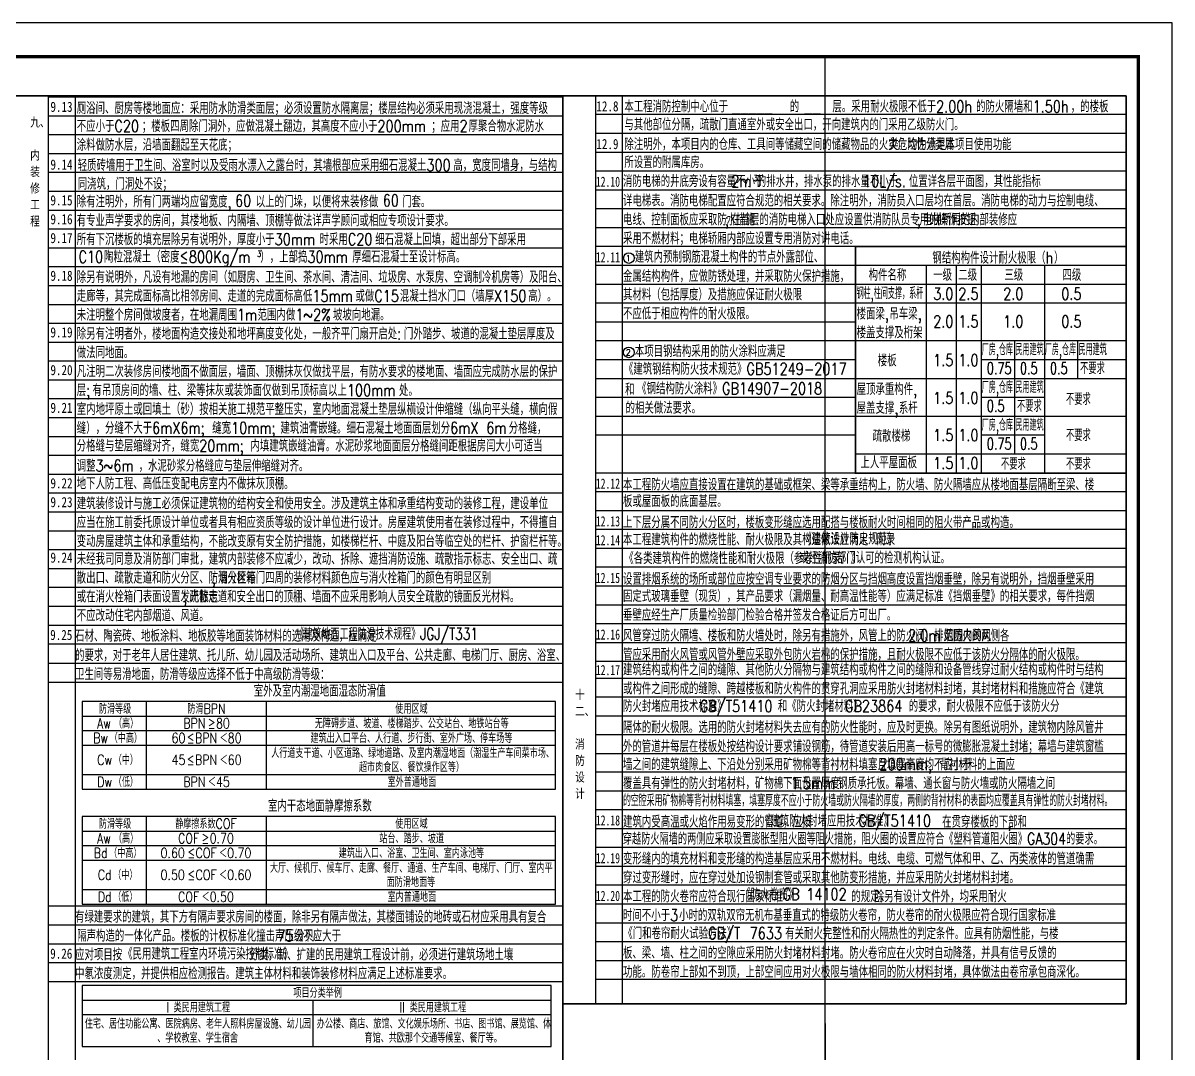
# Model space of a CAD drawing. Extents: x -1041549 to 749950, y -354245 to 17554.
# Drawn here: x -325577 to -291440, y -131137 to -100558 of the extents above; entities that cross this region are included whole.
import ezdxf
from ezdxf.enums import TextEntityAlignment as Align

# ---------------------------------------------------------------- set-up
doc = ezdxf.new("R2010")
doc.units = 0
doc.header["$LTSCALE"] = 1000
doc.header["$MEASUREMENT"] = 0
doc.linetypes.add('CONTINOUS', pattern=[0])
for name, color, linetype in [('14', 1, 'Continuous'), ('PUB_TEXT', 7, 'Continuous'), ('PUB_TITLE', 4, 'Continuous'), ('text', 7, 'Continuous'), ('辅助线', 8, 'CONTINOUS')]:
    doc.layers.add(name, color=color, linetype=linetype)
doc.styles.add('-黑体', font='simhei.ttf', dxfattribs={"width": 0.8})
doc.styles.add('_HZTXT', font='gs_txt.shx', dxfattribs={"width": 0.8, "bigfont": 'HZTXT.shx'})
doc.styles.add('hztxt', font='romand_pkpm', dxfattribs={"bigfont": 'gbcbig'})

# ---------------------------------------------------------------- blocks, each defined once
blk = doc.blocks.new('A$Ce58e362c')
at = {"layer": '14'}
blk.add_line((15730, 44126), (15730, 1076), dxfattribs=at)
blk.add_lwpolyline([(15730, 1076), (15730, 87176)], dxfattribs=at)

msp = doc.modelspace()

# ---------------------------------------------------------------- linework, layer by layer
msp.add_lwpolyline([(-292440.3, -101558.4), (-373040.3, -101558.4), (-373040.3, -158958.4), (-292440.3, -158958.4)], close=True)
at = {"layer": 'PUB_TEXT'}
for centre in [(-307575.8, -107536.6), (-307576.1, -110336.9)]:
    msp.add_circle(centre, 157.5, dxfattribs=at)
at = {"layer": 'PUB_TITLE'}
msp.add_lwpolyline([(-375540.3, -159958.4), (-291440.3, -159958.4), (-291440.3, -100558.4), (-375540.3, -100558.4)], close=True, dxfattribs=at)
msp.add_lwpolyline([(-375540.3, -159958.4), (-291440.3, -159958.4), (-291440.3, -100558.4), (-375540.3, -100558.4)], close=True, dxfattribs=at)
at = {"layer": 'PUB_TITLE', "const_width": 100}
msp.add_lwpolyline([(-373040.3, -158958.4), (-292440.3, -158958.4), (-292440.3, -101558.4), (-373040.3, -101558.4)], close=True, dxfattribs=at)
msp.add_lwpolyline([(-373040.3, -158958.4), (-292440.3, -158958.4), (-292440.3, -101558.4), (-373040.3, -101558.4)], close=True, dxfattribs=at)
at = {"layer": 'text', "color": 4}
for points in [[(-323817.8, -123303.7), (-309751.5, -123303.7), (-309751.5, -120699.4), (-323817.8, -120699.4)], [(-323817.8, -126716.9), (-309751.5, -126716.9), (-309751.5, -124112.7), (-323817.8, -124112.7)], [(-323817.8, -130946.9), (-309882.3, -130946.9), (-309882.3, -129130.2), (-323817.8, -129130.2)]]:
    msp.add_lwpolyline(points, close=True, dxfattribs=at)
for points in [[(-321915.1, -120699.4), (-321915.1, -123303.7)], [(-318353.1, -120699.4), (-318353.1, -123303.7)], [(-323817.8, -121133.5), (-309751.5, -121133.5)], [(-323817.8, -121567.5), (-309751.5, -121567.5)], [(-323817.8, -122001.6), (-309751.5, -122001.6)], [(-323817.8, -122869.7), (-309751.5, -122869.7)], [(-321915.1, -124112.7), (-321915.1, -126716.9)], [(-318353.1, -124112.7), (-318353.1, -126716.9)], [(-323817.8, -124546.7), (-309751.5, -124546.7)], [(-323817.8, -124980.8), (-309751.5, -124980.8)], [(-323817.8, -125414.8), (-309751.5, -125414.8)], [(-323817.8, -126282.9), (-309751.5, -126282.9)], [(-323817.8, -129564.2), (-309882.3, -129564.2)], [(-316964.2, -129564.2), (-316964.2, -130946.9)], [(-323817.8, -129998.3), (-309882.3, -129998.3)]]:
    msp.add_lwpolyline(points, dxfattribs=at)
at = {"layer": '辅助线'}
for p, q in [((-324815.3, -102718.4), (-309540.3, -102718.4)), ((-324815.3, -158958.4), (-324815.3, -102734.8)), ((-324015.3, -158958.4), (-324015.3, -102718.4)), ((-309361.6, -102718.4), (-292801, -102718.4)), ((-292801, -102718.4), (-308561.6, -102718.4)), ((-308561.6, -129679.2), (-308561.6, -102734.8)), ((-307761.6, -129679.2), (-307761.6, -102718.4)), ((-324815.3, -102751.3), (-309540.3, -102751.3)), ((-324815.3, -102751.3), (-309540.3, -102751.3)), ((-324815.3, -103311.3), (-309540.3, -103311.3)), ((-292801, -103278.4), (-308561.6, -103278.4)), ((-324815.3, -103871.3), (-309540.3, -103871.3)), ((-292801, -103838.4), (-308561.6, -103838.4)), ((-324815.3, -104431.3), (-309540.3, -104431.3)), ((-292801, -104398.4), (-308561.6, -104398.4)), ((-324815.3, -104991.3), (-309540.3, -104991.3)), ((-292801, -104958.4), (-308561.6, -104958.4)), ((-324815.3, -105551.3), (-309540.3, -105551.3)), ((-292801, -105518.4), (-308561.6, -105518.4)), ((-324815.3, -106111.3), (-309540.3, -106111.3)), ((-292801, -106078.4), (-308561.6, -106078.4)), ((-324815.3, -106671.3), (-309540.3, -106671.3)), ((-292801, -106638.4), (-308561.6, -106638.4)), ((-324815.3, -107231.3), (-309540.3, -107231.3)), ((-292801, -107198.4), (-308561.6, -107198.4)), ((-324815.3, -107791.3), (-309540.3, -107791.3)), ((-292801, -107758.4), (-308561.6, -107758.4)), ((-324815.3, -108351.3), (-309540.3, -108351.3)), ((-292801, -108318.4), (-308561.6, -108318.4)), ((-292801, -108878.4), (-308561.6, -108878.4)), ((-324815.3, -108911.3), (-309540.3, -108911.3)), ((-324815.3, -109471.3), (-309540.3, -109471.3)), ((-300842, -109438.4), (-308561.6, -109438.4)), ((-324815.3, -110031.3), (-309540.3, -110031.3)), ((-292801, -109998.4), (-308561.6, -109998.4)), ((-324815.3, -110591.3), (-309540.3, -110591.3)), ((-300842, -110558.4), (-308561.6, -110558.4)), ((-292801, -110558.4), (-297106.9, -110558.4)), ((-324815.3, -111151.3), (-309540.3, -111151.3)), ((-292801, -111118.4), (-308561.6, -111118.4)), ((-324815.3, -111711.3), (-309540.3, -111711.3)), ((-300842, -111678.4), (-308561.6, -111678.4)), ((-295232.2, -111678.4), (-297106.9, -111678.4)), ((-324815.3, -112271.3), (-309540.3, -112271.3)), ((-292801, -112238.4), (-308561.6, -112238.4)), ((-324815.3, -112831.3), (-309540.3, -112831.3)), ((-300842, -112798.4), (-308561.6, -112798.4)), ((-295232.2, -112798.4), (-297106.9, -112798.4)), ((-324815.3, -113391.3), (-309540.3, -113391.3)), ((-292801, -113358.4), (-300842, -113358.4)), ((-324815.3, -113951.3), (-309540.3, -113951.3)), ((-292801, -113918.4), (-308561.6, -113918.4)), ((-324815.3, -114511.3), (-309540.3, -114511.3)), ((-292801, -114478.4), (-308561.6, -114478.4)), ((-292801, -115038.4), (-308561.6, -115038.4)), ((-324815.3, -115071.3), (-309540.3, -115071.3)), ((-324815.3, -115631.3), (-309540.3, -115631.3)), ((-292801, -115598.4), (-308561.6, -115598.4)), ((-324815.3, -116191.3), (-309540.3, -116191.3)), ((-292801, -116158.4), (-308561.6, -116158.4)), ((-292801, -116718.4), (-308561.6, -116718.4)), ((-324815.3, -116751.3), (-309540.3, -116751.3)), ((-324815.3, -117311.3), (-309540.3, -117311.3)), ((-292801, -117278.4), (-308561.6, -117278.4)), ((-324815.3, -117871.3), (-309540.3, -117871.3)), ((-292801, -117838.4), (-308561.6, -117838.4)), ((-324815.3, -118431.3), (-309540.3, -118431.3)), ((-292801, -118398.4), (-308561.6, -118398.4)), ((-324815.3, -118991.3), (-309540.3, -118991.3)), ((-292801, -118958.4), (-308561.6, -118958.4)), ((-324815.3, -119567.7), (-309540.3, -119567.7)), ((-292801, -119518.4), (-308561.6, -119518.4)), ((-324815.3, -120127.7), (-309540.3, -120127.7)), ((-292801, -120015.7), (-308561.6, -120015.7)), ((-292801, -120575.7), (-308561.6, -120575.7)), ((-292801, -121135.7), (-308561.6, -121135.7)), ((-292801, -121695.7), (-308561.6, -121695.7)), ((-292801, -122255.7), (-308561.6, -122255.7)), ((-292801, -122799.2), (-308561.6, -122799.2)), ((-292801, -123359.2), (-308561.6, -123359.2)), ((-292801, -123919.2), (-308561.6, -123919.2)), ((-292801, -124479.2), (-308561.6, -124479.2)), ((-292801, -125039.2), (-308561.6, -125039.2)), ((-292801, -125599.2), (-308561.6, -125599.2)), ((-292801, -126159.2), (-308561.6, -126159.2)), ((-324815.3, -126772.7), (-309540.3, -126772.7)), ((-292801, -126719.2), (-308561.6, -126719.2)), ((-292801, -127279.2), (-308561.6, -127279.2)), ((-324815.3, -127332.7), (-309540.3, -127332.7)), ((-324815.3, -127892.7), (-309540.3, -127892.7)), ((-292801, -127839.2), (-308561.6, -127839.2)), ((-324815.3, -128452.7), (-309540.3, -128452.7)), ((-292801, -128399.2), (-308561.6, -128399.2)), ((-324815.3, -129012.7), (-309540.3, -129012.7)), ((-292801, -128959.2), (-308561.6, -128959.2)), ((-308561.6, -129679.2), (-292801, -129679.2))]:
    msp.add_line(p, q, dxfattribs=at)
at = {"layer": '辅助线', "const_width": 50}
for points in [[(-292801, -102718.4), (-373040.3, -102718.4)], [(-309540.3, -102718.4), (-309540.3, -158958.4)], [(-309540.3, -102718.4), (-292801, -102718.4)], [(-292801, -102718.4), (-292801, -129679.2)], [(-292801, -107198.4), (-300842, -107198.4), (-300842, -113918.4), (-292801, -113918.4)], [(-309540.3, -129679.2), (-292801, -129679.2)]]:
    msp.add_lwpolyline(points, dxfattribs=at)
at = {"layer": '辅助线'}
for points in [[(-298747.8, -107758.4), (-298747.8, -113918.4)], [(-297852, -107758.4), (-297852, -113918.4)], [(-297106.9, -107758.4), (-297106.9, -113918.4)], [(-295232.2, -107758.4), (-295232.2, -113918.4)], [(-296124, -109998.4), (-296124, -113358.4)], [(-294249.5, -109998.4), (-294249.5, -111118.4)]]:
    msp.add_lwpolyline(points, dxfattribs=at)

# ---------------------------------------------------------------- block references
at = {"xscale": 0.6666666666666666, "yscale": 0.6666666666666666, "zscale": 0.6666666666666666}
msp.add_blockref('A$Ce58e362c', (-312226.9, -159675.5), dxfattribs=at)

# ---------------------------------------------------------------- texts
at = {"layer": 'PUB_TEXT', "style": 'hztxt'}
for s, height, width, p in [('厕浴间、厨房等楼地面应：采用防水防滑类面层；必须设置防水隔离层；楼层结构必须采用现浇混凝土，强度等级', 350, 0.8, (-323979.7, -103259.3)), ('本工程消防控制中心位于', 350, 0.8, (-307711, -103212.4)), ('的', 350, 0.8, (-302796.7, -103212.4)), ('层。采用耐火极限不低于', 350, 0.8, (-301529, -103212.4)), ('2.00h', 350, 0.8, (-298449, -103212.4)), ('的防火隔墙和', 350, 0.8, (-297262.3, -103212.4)), ('1.50h', 350, 0.8, (-295582.3, -103212.4)), ('，的楼板', 350, 0.8, (-294449, -103212.4)), ('不应小于', 350, 0.8, (-323979.7, -103792.7)), ('；楼板四周除门洞外，应做混凝土翻边，其高度不应小于', 350, 0.8, (-322046.4, -103792.7)), ('；应用', 350, 0.8, (-313446.4, -103792.7)), ('厚聚合物水泥防水', 350, 0.8, (-312339.7, -103792.7)), ('与其他部位分隔，疏散门直通室外或安全出口，开向建筑内的门采用乙级防火门。', 350, 0.8, (-307711, -103746.1)), ('C20', 350, 0.8, (-322859.7, -103792.7)), ('200mm', 350, 0.8, (-315046.4, -103792.7)), ('2', 350, 0.8, (-312606.4, -103792.7)), ('涂料做防水层，沿墙面翻起至天花底；', 350, 0.8, (-323979.7, -104352.7)), ('除注明外，本项目内的仓库、工具间等储藏空间的储藏物品的火灾危险性分类属', 350, 0.8, (-307711, -104332.4)), ('类。均为满足本项目使用功能', 350, 0.8, (-299846.2, -104332.4)), ('轻质砖墙用于卫生间、浴室时以及受雨水漂入之露台时，其墙根部应采用细石混凝土', 350, 0.8, (-323951.7, -104955.4)), ('300', 350, 0.8, (-313591.7, -104955.4)), ('高，宽度同墙身，与结构', 350, 0.8, (-312791.7, -104955.4)), ('所设置的附属库房。', 350, 0.8, (-307711, -104866)), ('同浇筑，门洞处不设；', 350, 0.8, (-323951.7, -105507.5)), ('消防电梯的井底旁设有容量不小于', 350, 0.8, (-307751.1, -105430.3)), ('2m', 350, 0.8, (-304536.2, -105430.3)), ('3', 175, 0.8, (-303869.6, -105255.3)), ('的排水井，排水泵的排水量不小于', 350, 0.8, (-303776.2, -105430.3)), ('10L/s.', 350, 0.8, (-300618.7, -105430.3)), ('位置详各层平面图，其性能指标', 350, 0.8, (-299258.7, -105430.3)), ('除有注明外，所有门两端均应留宽度', 350, 0.8, (-323979.7, -106035.3)), ('以上的门垛，以便将来装修做', 350, 0.8, (-318660.9, -106035.3)), ('门套。', 350, 0.8, (-314315.4, -106035.3)), ('详电梯表。消防电梯配置应符合规范的相关要求。除注明外，消防员入口层均在首层。消防电梯的动力与控制电缆、', 350, 0.8, (-307751.1, -106006.3)), (',', 350, 0.8, (-319499.7, -106035.3)), ('有专业声学要求的房间，其楼地板、内隔墙、顶棚等做法详声学顾问或相应专项设计要求。', 350, 0.8, (-323979.7, -106595.3)), ('电线、控制面板应采取防水措施', 350, 0.8, (-307751.1, -106566.3)), (';', 350, 0.8, (-304726.2, -106566.3)), ('在首层的消防电梯入口处应设置供消防队员专用的操作按钮', 350, 0.8, (-304539.5, -106566.3)), (';', 350, 0.8, (-299028.9, -106566.3)), ('电梯轿厢的内部装修应', 350, 0.8, (-298842.2, -106566.3)), ('所有下沉楼板的填充层除另有说明外，厚度小于', 350, 0.8, (-323979.7, -107155.3)), ('30mm', 350, 0.8, (-318099.7, -107155.3)), ('时采用', 350, 0.8, (-316766.4, -107155.3)), ('C20', 350, 0.8, (-315926.4, -107155.3)), ('细石混凝上回填，超出部分下部采用', 350, 0.8, (-315113.1, -107155.3)), ('采用不燃材料；电梯轿厢内部应设置专用消防对讲电话。', 350, 0.8, (-307751.1, -107126.3)), ('C10', 350, 0.8, (-323927.2, -107674.3)), ('陶粒混凝土（密度≤', 350, 0.8, (-323167.2, -107674.3)), ('800Kg/m', 350, 0.8, (-320647.2, -107674.3)), ('3', 175, 0.8, (-318620.5, -107499.3)), ('），上部捣', 350, 0.8, (-318527.2, -107674.3)), ('30mm', 350, 0.8, (-317127.2, -107674.3)), ('厚细石混凝士至设计标高。', 350, 0.8, (-315793.9, -107674.3)), ('建筑内预制钢筋混凝土构件的节点外露部位、', 350, 0.8, (-307400.8, -107676.6)), ('钢结构构件设计耐火极限（', 350, 0.8, (-298559.1, -107701.8)), ('h', 350, 0.8, (-295199.1, -107701.8)), ('）', 350, 0.8, (-294945.8, -107701.8)), ('金属结构构件，应做防锈处理，并采取防火保护措施，', 350, 0.8, (-307750.8, -108248.2)), ('构件名称', 350, 0.8, (-300453.5, -108213.5)), ('一级', 350, 0.8, (-298534.9, -108213.5)), ('二级', 350, 0.8, (-297789.8, -108213.5)), ('三级', 350, 0.8, (-296420.8, -108213.5)), ('四级', 350, 0.8, (-294695.2, -108213.5)), ('除另有说明外，凡设有地漏的房间（如厨房、卫生间、茶水间、清洁间、垃圾房、水泵房、空调制冷机房等）及阳台、', 350, 0.8, (-323979.7, -108275.3)), ('走廊等，其完成面标高比相邻房间、走道的完成面标高低', 350, 0.8, (-323979.7, -108835.3)), ('15mm', 350, 0.8, (-316979.7, -108835.3)), ('或做', 350, 0.8, (-315699.7, -108835.3)), ('C15', 350, 0.8, (-315139.7, -108835.3)), ('混凝土挡水门口（墙厚', 350, 0.8, (-314379.7, -108835.3)), ('X150', 350, 0.8, (-311579.7, -108835.3)), ('高）。', 350, 0.8, (-310566.4, -108835.3)), ('其材料（包括厚度）及措施应保证耐火极限', 350, 0.8, (-307751.1, -108796.9)), ('钢柱,柱间支撑，系杆', 350, 0.6, (-300810.5, -108752.4)), ('3.0', 350, 0.8, (-298534.9, -108773.5)), ('2.5', 350, 0.8, (-297789.8, -108773.5)), ('2.0', 350, 0.8, (-296455.4, -108773.5)), ('0.5', 350, 0.8, (-294729.8, -108773.5)), ('未注明整个房间做坡度者，在地漏周围', 350, 0.8, (-323979.7, -109395.3)), ('1m', 350, 0.8, (-319219.7, -109395.3)), ('范围内做', 350, 0.8, (-318606.4, -109395.3)), ('1~2%', 350, 0.8, (-317486.4, -109395.3)), ('坡坡向地漏。', 350, 0.8, (-316366.4, -109395.3)), ('不应低于相应构件的耐火极限。', 350, 0.8, (-307751.1, -109356.9)), ('楼面梁', 350, 0.8, (-300810.5, -109362)), ('吊车梁', 350, 0.8, (-299837.2, -109362)), ('除另有注明者外，楼地面构造交接处和地坪高度变化处，一般齐平门扇开启处', 350, 0.8, (-323979.7, -109955.3)), ('门外踏步、坡道的混凝土垫层厚度及', 350, 0.8, (-314259.7, -109955.3)), ('楼盖支撑及桁架', 350, 0.8, (-300810.5, -109922)), (',', 350, 0.8, (-299970.5, -109362)), (',', 350, 0.8, (-298997.2, -109362)), ('2.0', 350, 0.8, (-298534.9, -109594.9)), ('1.5', 350, 0.8, (-297789.8, -109594.9)), ('1.0', 350, 0.8, (-296455.4, -109594.9)), ('0.5', 350, 0.8, (-294729.8, -109594.9)), (':', 350, 0.8, (-314459.7, -109955.3)), ('做法同地面。', 350, 0.8, (-323979.7, -110515.3)), ('本项目钢结构采用的防火涂料应满足', 350, 0.8, (-307401.1, -110476.9)), ('厂房,仓库', 350, 0.6, (-297093.7, -110423.2)), ('民用建筑', 350, 0.6, (-296093, -110423.2)), ('厂房,仓库', 350, 0.6, (-295219.2, -110423.2)), ('民用建筑', 350, 0.6, (-294218.5, -110423.2)), ('楼板', 350, 0.8, (-300182.5, -110752.2)), ('1.5', 350, 0.8, (-298534.9, -110742.1)), ('1.0', 350, 0.8, (-297789.8, -110742.1)), ('不要求', 350, 0.7, (-294171.9, -110983.2)), ('凡注明二次装修房间楼地面不做面层，墙面、顶棚抹灰仅做找平层，有防水要求的楼地面、墙面应完成防水层的保护', 350, 0.8, (-323979.7, -111075.3)), ('0.75', 350, 0.7, (-296940.8, -110983.2)), ('0.5', 350, 0.7, (-295957.8, -110983.2)), ('0.5', 350, 0.7, (-295066.3, -110983.2)), ('层', 350, 0.8, (-323979.7, -111635.3)), ('有吊顶房间的墙、柱、梁等抹灰或装饰面仅做到吊顶标高以上', 350, 0.8, (-323513.1, -111635.3)), ('处。', 350, 0.8, (-314406.4, -111635.3)), ('和', 350, 0.8, (-307690.1, -111609.6)), ('屋顶承重构件', 350, 0.8, (-300810.5, -111602)), ('厂房,仓库', 350, 0.6, (-297093.7, -111543.2)), ('民用建筑', 350, 0.6, (-296093, -111543.2)), (';', 350, 0.8, (-323699.7, -111635.3)), ('100mm', 350, 0.8, (-315953.1, -111635.3)), (',', 350, 0.8, (-299130.5, -111602)), ('1.5', 350, 0.8, (-298534.9, -111864.5)), ('1.0', 350, 0.8, (-297789.8, -111864.5)), ('不要求', 350, 0.7, (-294590.8, -111898)), ('室内地坪原土或回填土（砂）按相关施工规范平整压实，室内地面混凝土垫层纵横设计伸缩缝（纵向平头缝，横向假', 350, 0.8, (-323979.7, -112195.3)), ('的相关做法要求。', 350, 0.8, (-307675.7, -112157.9)), ('屋盖支撑', 350, 0.8, (-300810.5, -112162)), ('系杆', 350, 0.8, (-299557.2, -112162)), ('0.5', 350, 0.7, (-296940.8, -112103.2)), ('不要求', 350, 0.7, (-296046.4, -112103.2)), (',', 350, 0.8, (-299690.5, -112162)), ('厂房,仓库', 350, 0.6, (-297093.7, -112663.2)), ('民用建筑', 350, 0.6, (-296093, -112663.2)), ('缝），分缝不大于', 350, 0.8, (-323979.7, -112755.3)), ('6mX6m;', 350, 0.8, (-321739.7, -112755.3)), ('缝宽', 350, 0.8, (-319953.1, -112755.3)), ('10mm;', 350, 0.8, (-319393.1, -112755.3)), ('建筑油膏嵌缝。细石混凝土地面面层划分', 350, 0.8, (-317926.4, -112755.3)), ('6mX', 350, 0.8, (-312886.4, -112755.3)), ('6m', 350, 0.8, (-311811.9, -112755.3)), ('分格缝，', 350, 0.8, (-311145.3, -112755.3)), ('疏散楼梯', 350, 0.8, (-300335.1, -112992.2)), ('1.5', 350, 0.8, (-298534.9, -112967.2)), ('1.0', 350, 0.8, (-297789.8, -112967.2)), ('不要求', 350, 0.7, (-294590.8, -112970.4)), ('分格缝与垫层缩缝对齐，缝宽', 350, 0.8, (-323979.7, -113282.5)), ('20mm;', 350, 0.8, (-320339.7, -113282.5)), ('内填建筑嵌缝油膏。水泥砂浆地面面层分格缝间距根据房闫大小可适当', 350, 0.8, (-318819.7, -113282.5)), ('0.75', 350, 0.7, (-296940.8, -113223.2)), ('0.5', 350, 0.7, (-295957.8, -113223.2)), ('调整', 350, 0.8, (-323979.7, -113875.3)), ('3~6m', 350, 0.8, (-323419.7, -113875.3)), ('，水泥砂浆分格缝应与垫层伸缩缝对齐。', 350, 0.8, (-322139.7, -113875.3)), ('上人平屋面板', 350, 0.8, (-300697.5, -113780.9)), ('1.5', 350, 0.8, (-298534.9, -113797.7)), ('1.0', 350, 0.8, (-297789.8, -113797.7)), ('不要求', 350, 0.7, (-296520.2, -113819.9)), ('不要求', 350, 0.7, (-294590.8, -113819.9)), ('地下人防工程、高低压变配电房室内不做抹灰顶棚。', 350, 0.8, (-323979.7, -114402.6)), ('本工程防火墙应直接设置在建筑的基础或框架、梁等承重结构上，防火墙、防火隔墙应从楼地面基层隔断至梁、楼', 350, 0.8, (-307751.1, -114436)), ('建筑装修设计与施工必须保证建筑物的结构安全和使用安全。涉及建筑主体和承重结构变动的装修工程，建设单位', 350, 0.8, (-323979.7, -114995.3)), ('板或屋面板的底面基层。', 350, 0.8, (-307751.1, -114930.2)), ('应当在施工前委托原设计单位或者具有相应资质等级的设计单位进行设计。房屋建筑使用者在装修过程中，不得擅自', 350, 0.8, (-323979.7, -115555.3)), ('上下层分属不同防火分区时，楼板变形缝应选用配搭与楼板耐火时间相同的阻火带产品或构造。', 350, 0.8, (-307751.1, -115556)), ('本工程建筑构件的燃烧性能、耐火极限及其构造做法应满足', 350, 0.8, (-307751.1, -116067.2)), ('变动房屋建筑主体和承重结构，不能改变原有安全防护措施，如楼梯栏杆、中庭及阳台等临空处的栏杆、护窗栏杆等。', 350, 0.8, (-323979.7, -116115.3)), ('未经我司同意及消防部门审批，建筑内部装修不应减少，改动、拆除、遮挡消防设施、疏散指示标志、安全出口、疏', 350, 0.8, (-323979.7, -116642.5)), ('或经消防部门认可的检测机构认证。', 350, 0.8, (-302517.5, -116607.5)), ('散出口、疏散走道和防火分区、防烟分区等', 350, 0.8, (-323979.7, -117202.5)), (';', 350, 0.8, (-319971.1, -117202.5)), ('消火栓箱门四周的装修材料颜色应与消火栓箱门的颜色有明显区别', 350, 0.8, (-319784.4, -117202.5)), ('设置排烟系统的场所或部位应按空调专业要求的防烟分区与挡烟高度设置挡烟垂壁，除另有说明外，挡烟垂壁采用', 350, 0.8, (-307751.1, -117237.4)), ('或在消火栓箱门表面设置发光标志', 350, 0.8, (-323979.7, -117762.5)), ('疏散走道和安全出口的顶棚、墙面不应采用影响人员安全疏散的镜面反光材料。', 350, 0.8, (-320630.2, -117762.5)), ('固定式玻璃垂壁（现货），其产品要求（漏烟量、耐高温性能等）应满足标准《挡烟垂壁》的相关要求，每件挡烟', 350, 0.8, (-307751.1, -117747.2)), (';', 350, 0.8, (-320816.9, -117762.5)), ('不应改动住宅内部烟道、风道。', 350, 0.8, (-323979.7, -118322.5)), ('垂壁应经生产厂质量检验部门检验合格并签发合格证后方可出厂。', 350, 0.8, (-307751.1, -118307.2)), ('石材、陶瓷砖、地板涂料、地板胶等地面装饰材料的选用及构造，应满足', 350, 0.8, (-324029.9, -118927.1)), ('风管穿过防火隔墙、楼板和防火墙处时，除另有措施外，风管上的防火阀、排烟防火阀两侧各', 350, 0.8, (-307751.1, -118917.4)), ('2.0m', 350, 0.8, (-299278.7, -118917.4)), ('范围内的风', 350, 0.8, (-298212.1, -118917.4)), ('的要求，对于老年人居住建筑、托儿所、幼儿园及活动场所、建筑出入口及平台、公共走廊、电梯门厅、厨房、浴室、', 350, 0.8, (-324029.9, -119503.5)), ('管应采用耐火风管或风管外壁应采取外包防火岩棉的保护措施，且耐火极限不应低于该防火分隔体的耐火极限。', 350, 0.8, (-307751.1, -119477.4)), ('卫生间等易滑地面，防滑等级应选择不低于中高级防滑等级：', 350, 0.8, (-324029.9, -120063.5)), ('建筑结构或构件之间的缝隙、其他防火分隔物与建筑结构或构件之间的缝隙和设备管线穿过耐火结构或构件时与结构', 350, 0.8, (-307751.1, -119930)), ('或构件之间形成的缝隙、跨越楼板和防火构件的贯穿孔洞应采用肪火封堵材料封堵，其封堵材料和措施应符合《建筑', 350, 0.8, (-307751.1, -120490)), ('防火封堵应用技术标准》', 350, 0.8, (-307751.1, -121011.3)), ('GB/T51410', 350, 0.8, (-305470.5, -121011.3)), ('和《防火封堵材料》', 350, 0.8, (-303150.5, -121011.3)), ('GB23864', 350, 0.8, (-301156.3, -121011.3)), ('的要求，耐火极限不应低于该防火分', 350, 0.8, (-299262.9, -121011.3)), ('隔体的耐火极限。选用的防火封堵材料失去应有的防火性能时，应及时更换。除另有图纸说明外，建筑物内除风管井', 350, 0.8, (-307751.1, -121638.2)), ('外的管道井每层在楼板处按结构设计要求铺设钢筋，待管道安装后用高一标号的微膨胀混凝土封堵；幕墙与建筑窗槛', 350, 0.8, (-307751.1, -122206.2)), ('墙之间的建筑缝隙上、下沿处分别采用矿物棉等背衬材料填塞且填塞高度均不应小于', 350, 0.8, (-307751.1, -122741.8)), ('200mm;', 350, 0.8, (-300133.7, -122741.8)), ('背衬材料的上面应', 350, 0.8, (-298347, -122741.8)), ('覆盖具有弹性的防火封堵材料，矿物棉下面设置厚度', 350, 0.8, (-307751.1, -123301.8)), ('1.5mm', 350, 0.8, (-302768.6, -123301.8)), ('钢质承托板。幕墙、通长窗与防火墙或防火隔墙之间', 350, 0.8, (-301355.2, -123301.8)), ('的空腔采用矿物棉等背衬材料填塞，填塞厚度不应小于防火墙或防火隔墙的厚度，两侧的背衬材料的表面均应覆盖具有弹性的防火封堵材料。', 350, 0.67, (-307751.1, -123812.2)), ('建筑内受高温或火焰作用易变形的管道，应按', 350, 0.8, (-307751.1, -124445.5)), ('在贯穿楼板的下部和', 350, 0.8, (-298268.7, -124445.5)), ('穿越防火隔墙的两侧应采取设置膨胀型阻火圈等阻火措施，阻火圈的设置应符合《塑料管道阻火圈》GA304的要求。', 350, 0.78, (-307759.1, -124949.7)), (',', 350, 0.8, (-296330, -124445.5)), ('变形缝内的填充材料和变形缝的构造基层应采用不燃材料。电线、电缆、可燃气体和甲、乙、丙类液体的管道确需', 350, 0.8, (-307751.1, -125540.6)), ('穿过变形缝时，应在穿过处加设钢制套管或采取其他防变形措施，并应采用防火封堵材料封堵。', 350, 0.8, (-307751.1, -126100.6)), ('穿过变形缝时，应在穿过处加设钢制套管或采取其他防变形措施，并应采用防火封堵材料封堵。', 350, 0.8, (-307751.1, -126100.6)), ('本工程的防火卷帘应符合现行国家标准', 350, 0.8, (-307751.1, -126660.6)), ('的规定，', 350, 0.8, (-300967.3, -126660.6)), ('除另有设计文件外，均采用耐火', 350, 0.8, (-300273, -126660.6)), ('有绿建要求的建筑，其下方有隔声要求房间的楼面，除非另有隔声做法，其楼面铺设的地砖或石材应采用具有复合', 350, 0.8, (-324029.9, -127268.6)), ('时间不小于', 350, 0.8, (-307751.1, -127220.6)), ('3', 350, 0.8, (-306351.1, -127220.6)), ('小时的双轨双帘无机布基垂直式的特级防火卷帘，防火卷帘的耐火极限应符合现行国家标准', 350, 0.8, (-306084.4, -127220.6)), ('隔声构造的一体化产品。楼板的计权标准化撞击声压级不应大于', 350, 0.8, (-323968, -127828.6)), ('75', 350, 0.8, (-318023.8, -127828.6)), ('分贝。', 350, 0.8, (-317490.4, -127828.6)), ('有关耐火完整性和耐火隔热性的判定条件。应具有防烟性能，与楼', 350, 0.8, (-302933.3, -127760.2)), ('应对项目按', 350, 0.8, (-324029.9, -128388.6)), ('分类，新、扩建的民用建筑工程设计前，必须进行建筑场地土壤', 350, 0.8, (-318849.9, -128388.6)), ('板、梁、墙、柱之间的空隙应采用防火封堵材料封堵。防火卷帘应在火灾时自动降落，并具有信号反馈的', 350, 0.8, (-307751.1, -128340.6)), ('中氡浓度测定，并提供相应检测报告。建筑主体材料和装饰装修材料应满足上述标准要求。', 350, 0.8, (-324029.9, -128948.6)), ('功能。防卷帘上部如不到顶，上部空间应用对火极限与墙体相同的防火材料封堵，具体做法由卷帘承包商深化。', 350, 0.8, (-307751.1, -128900.6))]:
    msp.add_text(s, height=height, dxfattribs=dict(at, width=width)).set_placement(p)
for s, width, p, p2 in [('1', 3.36, (-307664.9, -107625.7), (-307522.4, -107625.7)), ('2', 1.2, (-307665.2, -110426), (-307522.6, -110426))]:
    msp.add_text(s, height=178.2, dxfattribs=dict(at, width=width)).set_placement(p, p2, align=Align.FIT)
at = {"layer": 'PUB_TEXT', "color": 4, "style": 'hztxt', "width": 0.8}
msp.add_text('附录', height=350, dxfattribs=at).set_placement((-300221.3, -116067.2))
at = {"layer": 'text', "style": '-黑体'}
for s, height, width, p in [('9.13', 301.69, 0.8, (-324760.7, -103196.6)), ('12.8', 301.69, 0.8, (-308542.3, -103182.1)), ('九、', 262.87, 0.8, (-325362.5, -103634.2)), ('12.9', 301.69, 0.8, (-308542.3, -104302.1)), ('内', 262.9, 0.8, (-325362.5, -104614.2)), ('9.14', 301.69, 0.8, (-324760.7, -104911.7)), ('装', 262.9, 0.8, (-325362.5, -105104.2)), ('12.10', 301.69, 0.7, (-308557.3, -105422.1)), ('修', 262.9, 0.8, (-325362.5, -105594.2)), ('9.15', 301.69, 0.8, (-324760.7, -105972.6)), ('工', 262.9, 0.8, (-325362.5, -106084.2)), ('程', 262.9, 0.8, (-325362.5, -106574.2)), ('9.16', 301.69, 0.8, (-324760.7, -106532.6)), ('9.17', 301.69, 0.8, (-324760.7, -107092.6)), ('12.11', 301.69, 0.7, (-308557.3, -107662.1)), ('9.18', 301.69, 0.8, (-324760.7, -108212.6)), ('9.19', 301.69, 0.8, (-324760.7, -109892.6)), ('9.20', 301.69, 0.8, (-324760.7, -111012.6)), ('9.21', 301.69, 0.8, (-324760.7, -112132.6)), ('9.22', 301.69, 0.8, (-324760.7, -114372.6)), ('12.12', 301.69, 0.7, (-308557.3, -114382.1)), ('9.23', 301.69, 0.8, (-324760.7, -114932.6)), ('12.13', 301.69, 0.7, (-308557.3, -115502.1)), ('12.14', 301.69, 0.7, (-308557.3, -116062.1)), ('9.24', 301.69, 0.8, (-324760.7, -116579.8)), ('12.15', 301.69, 0.7, (-308557.3, -117182.1)), ('9.25', 301.69, 0.8, (-324767.7, -118875.6)), ('12.16', 301.69, 0.7, (-308557.3, -118862.1)), ('12.17', 301.69, 0.7, (-308557.3, -119919.4)), ('十', 262.9, 0.8, (-309174.1, -120627.8)), ('二、', 262.87, 0.8, (-309174.1, -121117.8)), ('消', 262.9, 0.8, (-309174.1, -122097.8)), ('防', 262.9, 0.8, (-309174.1, -122587.8)), ('设', 262.9, 0.8, (-309174.1, -123077.8)), ('计', 262.9, 0.8, (-309174.1, -123567.8)), ('12.18', 301.69, 0.7, (-308557.3, -124382.9)), ('12.19', 301.69, 0.7, (-308557.3, -125502.9)), ('12.20', 301.69, 0.7, (-308557.3, -126622.9)), ('9.26', 301.69, 0.8, (-324767.7, -128337.1))]:
    msp.add_text(s, height=height, dxfattribs=dict(at, width=width)).set_placement(p)
at = {"layer": 'text', "color": 6, "style": '_HZTXT', "width": 0.8}
for s, p in [('_____', (-304508.9, -103162.4)), ('__', (-302359.4, -103162.4))]:
    msp.add_text(s, height=400, dxfattribs=at).set_placement(p)
at = {"layer": 'text', "color": 4, "style": 'hztxt'}
for s, height, width, p in [('60', 350, 0.8, (-319275, -106011.1)), ('60', 350, 0.8, (-314889.3, -106000.6)), ('《建筑钢结构防火技术规范》', 350, 0.8, (-307724.1, -111002.1)), ('GB51249-2017', 350, 0.8, (-304084.1, -111002.1)), ('《钢结构防火涂料》', 350, 0.8, (-307330.1, -111583.2)), ('GB14907-2018', 350, 0.8, (-304810.1, -111583.2)), ('《建筑设计防火规范》', 350, 0.8, (-302422.1, -116043.2)), ('《各类建筑构件的燃烧性能和耐火极限（参考性附录）》', 350, 0.8, (-307713, -116621.3)), ('《建筑地面工程防滑技术规程》JGJ/T331', 350, 0.76, (-317500.6, -118868.3)), ('室外及室内潮湿地面湿态防滑值', 350, 0.8, (-318719.3, -120559.4)), ('防滑等级', 300, 0.8, (-323320, -121066.5)), ('防滑', 300, 0.8, (-320694.1, -121066.5)), ('BPN', 300, 0.8, (-320214.1, -121066.5)), ('使用区域', 300, 0.8, (-314515.3, -121066.5)), ('（高）', 300, 0.8, (-322873.9, -121500.5)), ('无障碍步道、坡道、楼梯踏步、公交站台、地铁站台等', 300, 0.8, (-316907.7, -121500.5)), ('Aw', 300, 0.8, (-323376.8, -121500.5)), ('BPN', 300, 0.8, (-320814.1, -121500.5)), ('≥', 300, 0.8, (-320082.7, -121500.5)), ('80', 300, 0.8, (-319842.7, -121500.5)), ('Bw', 300, 0.8, (-323491.1, -121934.5)), ('（中高）', 300, 0.8, (-322999.7, -121934.5)), ('60', 300, 0.8, (-321162.7, -121934.5)), ('≤', 300, 0.8, (-320705.6, -121934.5)), ('BPN', 300, 0.8, (-320465.6, -121934.5)), ('＜', 300, 0.8, (-319734.1, -121934.5)), ('80', 300, 0.8, (-319494.1, -121934.5)), ('建筑出入口平台、人行道、步行街、室外广场、停车场等', 300, 0.8, (-317035.3, -121934.5)), ('人行道支干道、小区道路、绿地道路、及室内潮湿地面（潮湿生产车间菜市场、', 300, 0.8, (-318202.7, -122375.6)), ('Cw', 300, 0.8, (-323371.1, -122585.6)), ('（中）', 300, 0.8, (-322879.7, -122585.6)), ('45', 300, 0.8, (-321162.7, -122585.6)), ('≤', 300, 0.8, (-320705.6, -122585.6)), ('BPN', 300, 0.8, (-320465.6, -122585.6)), ('＜', 300, 0.8, (-319734.1, -122585.6)), ('60', 300, 0.8, (-319494.1, -122585.6)), ('超市肉食区、餐饮操作区等）', 300, 0.8, (-315593.9, -122795.6)), ('Dw', 300, 0.8, (-323371.1, -123236.7)), ('（低）', 300, 0.8, (-322879.7, -123236.7)), ('BPN', 300, 0.8, (-320814.1, -123236.7)), ('＜', 300, 0.8, (-320082.7, -123236.7)), ('45', 300, 0.8, (-319842.7, -123236.7)), ('室外普通地面', 300, 0.8, (-314743.9, -123236.7)), ('室内干态地面静摩擦系数', 350, 0.8, (-318297.1, -123972.7)), ('防滑等级', 300, 0.8, (-323320, -124479.7)), ('静摩擦系数', 300, 0.8, (-321054.1, -124479.7)), ('COF', 300, 0.8, (-319854.1, -124479.7)), ('使用区域', 300, 0.8, (-314515.3, -124479.7)), ('《建筑防火封堵应用技术标准》', 350, 0.8, (-303651.7, -124417.6)), ('GB/T51410', 350, 0.8, (-300759.7, -124417.6)), ('（高）', 300, 0.8, (-322873.9, -124913.7)), ('站台、踏步、坡道', 300, 0.8, (-314989.6, -124913.7)), ('Aw', 300, 0.8, (-323376.8, -124913.7)), ('COF', 300, 0.8, (-320968.4, -124913.7)), ('≥', 300, 0.8, (-320271.3, -124913.7)), ('0.70', 300, 0.8, (-320031.3, -124913.7)), ('Bd', 300, 0.8, (-323473.9, -125347.8)), ('（中高）', 300, 0.8, (-323016.8, -125347.8)), ('0.60', 300, 0.8, (-321488.4, -125347.8)), ('≤', 300, 0.8, (-320688.4, -125347.8)), ('COF', 300, 0.8, (-320448.4, -125347.8)), ('＜', 300, 0.8, (-319751.3, -125347.8)), ('0.70', 300, 0.8, (-319511.3, -125347.8)), ('建筑出入口、浴室、卫生间、室内泳池等', 300, 0.8, (-316195.3, -125347.8)), ('大厅、候机厅、候车厅、走廊、餐厅、通道、生产车间、电梯厅、门厅、室内平', 300, 0.8, (-318240.2, -125788.8)), ('Cd', 300, 0.8, (-323353.9, -125998.8)), ('（中）', 300, 0.8, (-322896.8, -125998.8)), ('0.50', 300, 0.8, (-321488.4, -125998.8)), ('≤', 300, 0.8, (-320688.4, -125998.8)), ('COF', 300, 0.8, (-320448.4, -125998.8)), ('＜', 300, 0.8, (-319751.3, -125998.8)), ('0.60', 300, 0.8, (-319511.3, -125998.8)), ('面防滑地面等', 300, 0.8, (-314770.2, -126208.8)), ('《防火卷帘》', 350, 0.8, (-304242.5, -126598.3)), ('GB', 350, 0.8, (-303008.5, -126598.3)), ('14102', 350, 0.8, (-302307.4, -126598.3)), ('Dd', 300, 0.8, (-323353.9, -126649.9)), ('（低）', 300, 0.8, (-322896.8, -126649.9)), ('COF', 300, 0.8, (-320968.4, -126649.9)), ('＜', 300, 0.8, (-320271.3, -126649.9)), ('0.50', 300, 0.8, (-320031.3, -126649.9)), ('室内普通地面', 300, 0.8, (-314743.9, -126649.9)), ('《门和卷帘耐火试验方法》', 350, 0.8, (-307742.2, -127755.6)), ('GB/T', 350, 0.8, (-305223.2, -127755.6)), ('7633', 350, 0.8, (-303988.7, -127755.6)), ('《民用建筑工程室内环境污染控制标准》', 350, 0.8, (-322599.7, -128365.4)), ('项目分类举例', 300, 0.8, (-317542.7, -129497.2)), ('I', 300, 0.8, (-321314.5, -129931.3)), ('类民用建筑工程', 300, 0.8, (-321102.1, -129931.3)), ('II', 300, 0.8, (-314392.5, -129931.3)), ('类民用建筑工程', 300, 0.8, (-314088.6, -129931.3)), ('住宅、居住功能公寓、医院病房、老年人照料房屋设施、幼儿园', 300, 0.8, (-323740.5, -130412.6)), ('办公楼、商店、旅馆、文化娱乐场所、书店、图书馆、展览馆、体', 300, 0.8, (-316847.2, -130412.6)), ('、学校教室、学生宿舍', 300, 0.8, (-321587.3, -130832.6)), ('育馆、共欧那个交通等候室、餐厅等。', 300, 0.8, (-315430.4, -130832.6))]:
    msp.add_text(s, height=height, dxfattribs=dict(at, width=width)).set_placement(p)

doc.saveas('drawing.dxf')
